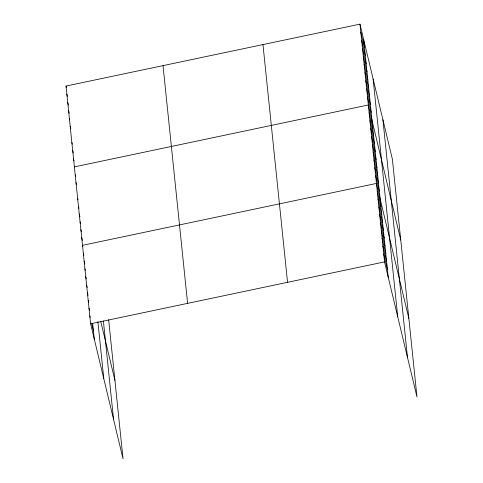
<?xml version="1.0" encoding="UTF-8"?>
<svg xmlns="http://www.w3.org/2000/svg" width="483" height="483" viewBox="0 0 483 483"><rect width="100%" height="100%" fill="white"/><g stroke="black" fill="none" stroke-linecap="round" stroke-linejoin="round"><path stroke-width="0.72" d="M108.657 319.776L123.038 458.85L90.611 323.791L66.026 86.052L359.962 24.15L392.389 159.209L416.974 396.948L384.546 261.889L359.962 24.15M74.388 166.889L368.324 104.98L400.745 240.039M90.611 323.791L384.546 261.889M360.801 32.234L364.49 47.612M361.634 40.318L365.329 55.696M362.467 48.397L366.162 63.78M363.307 56.481L367.002 71.864M364.14 64.565L367.835 79.949M364.979 72.649L368.668 88.027M365.812 80.733L369.507 96.111M366.651 88.812L370.34 104.195M367.485 96.896L371.179 112.279M369.133 112.829L372.828 128.206M369.942 120.672L373.637 136.049M370.757 128.514L374.446 143.898M371.566 136.363L375.261 151.74M372.381 144.206L376.07 159.589M373.19 152.054L376.885 167.432M373.999 159.897L377.694 175.281M374.814 167.746L378.503 183.123M375.623 175.589L379.318 190.966M408.86 318.49L376.432 183.431L82.502 245.34L82.853 246.801M377.247 191.28L380.936 206.658M378.056 199.123L381.751 214.506M378.871 206.972L382.56 222.349M379.68 214.814L383.375 230.198M380.489 222.663L384.184 238.041M381.304 230.506L384.993 245.889M382.113 238.348L385.808 253.732M382.922 246.197L386.617 261.575M383.737 254.04L387.426 269.423M66.026 86.052L66.376 87.52M66.865 94.137L67.391 96.334M67.698 102.221L68.405 105.149M68.538 110.305L69.238 113.233M69.371 118.389L69.721 119.85M70.204 126.468L70.735 128.665M71.876 142.636L72.233 144.103M72.716 150.72L73.241 152.918M73.549 158.804L74.08 161.002M75.197 174.731L75.547 176.198M76.012 182.574L76.537 184.772M77.63 198.265L77.986 199.733M78.62 206.845L78.971 208.312M79.254 213.957L79.961 216.885M80.063 221.806L80.419 223.267M80.878 229.648L81.404 231.846M81.687 237.491L82.394 240.425M100.814 321.63L114.924 380.399M83.311 253.183L83.837 255.38M84.12 261.031L84.827 263.959M84.936 268.874L85.286 270.341M85.745 276.723L86.27 278.92M86.554 284.565L87.26 287.494M87.369 292.408L88.069 295.342M88.178 300.257L88.709 302.455M88.993 308.1L89.518 310.297M89.802 315.948L90.152 317.409M91.559 323.272L93.497 331.326M382.904 119.712L407.489 357.45M373.136 79.025L397.72 316.763M363.657 39.528L388.241 277.266M262.963 44.581L287.548 282.314M163.025 65.628L187.609 303.366M103.38 320.935L113.553 419.359M97.886 321.612L103.785 378.666M92.682 323.483L94.306 339.175"/></g></svg>
